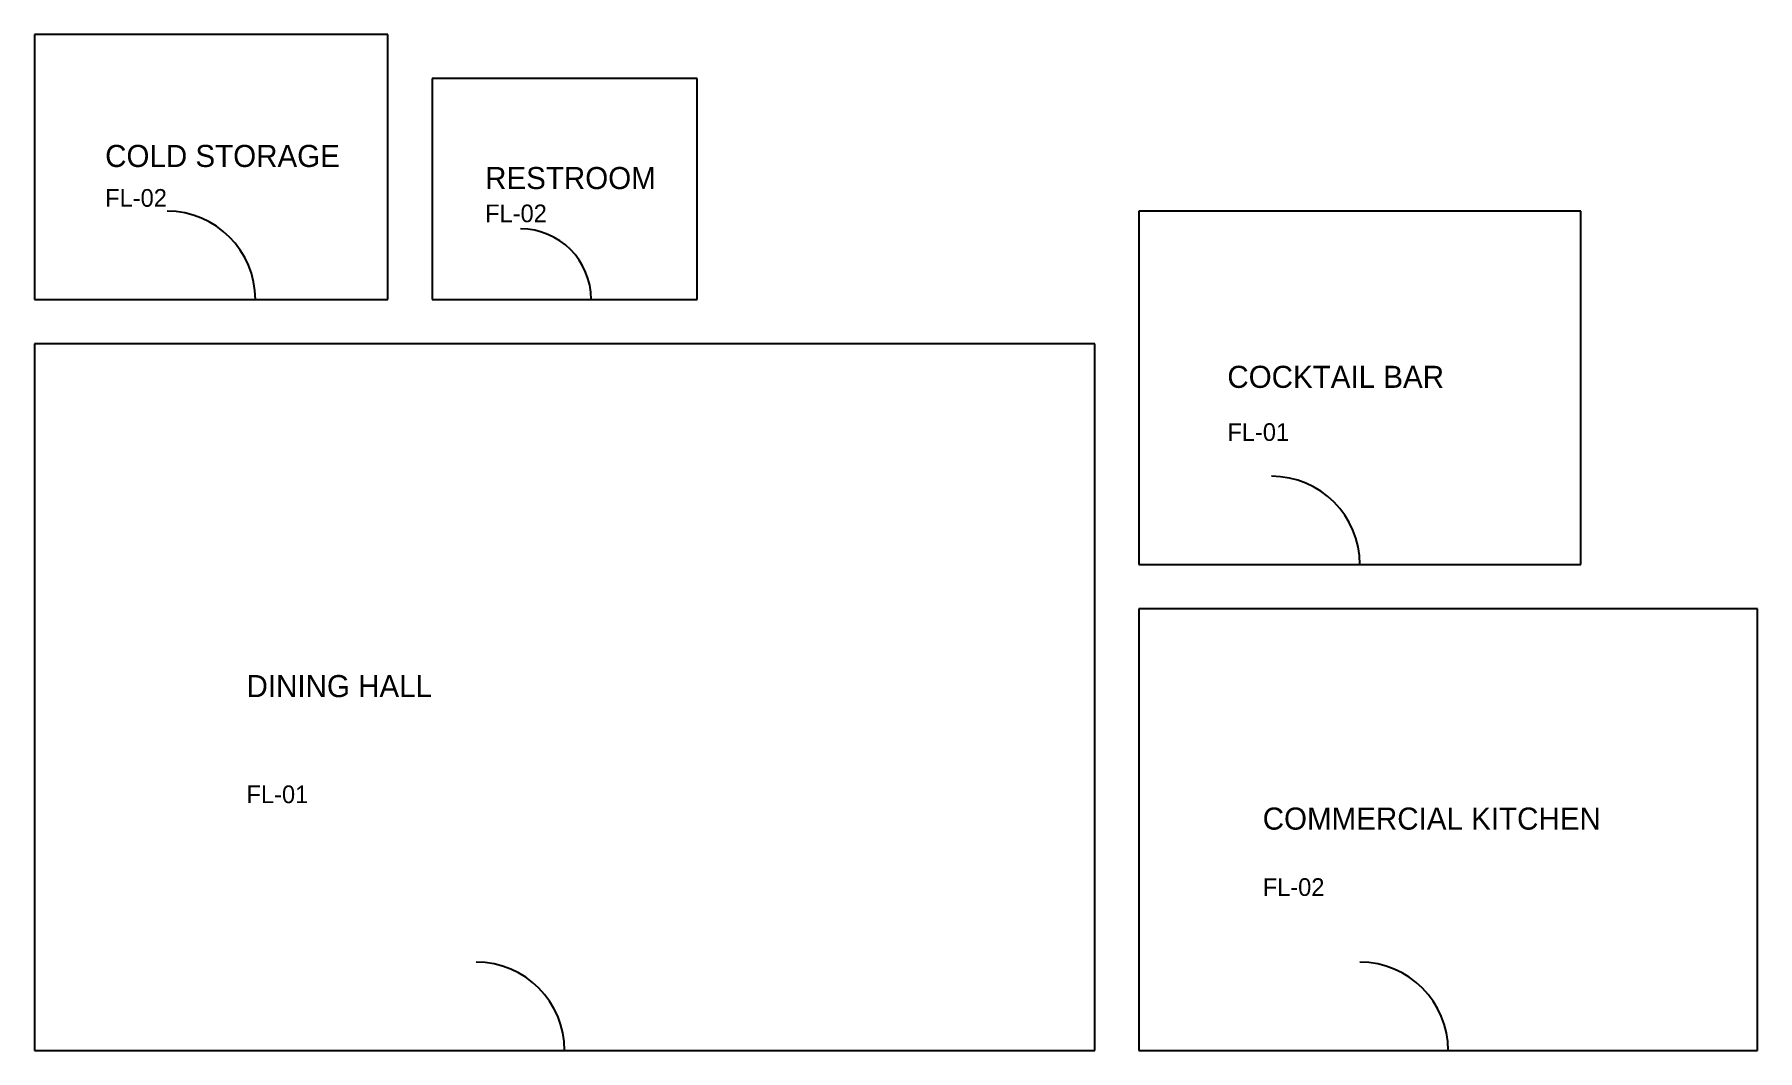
# Model space of a CAD drawing. Header units: millimetres. Extents: x 0 to 19500, y 0 to 11500.
import ezdxf

# ---------------------------------------------------------------- set-up
doc = ezdxf.new("R2010")
doc.units = ezdxf.units.MM

# ---------------------------------------------------------------- blocks, each defined once
blk = doc.blocks.new('MAIN_ENTRY_DOOR_1000')
blk.add_line((0, 0), (1000, 0))
blk.add_arc((0, 0), 1000, 0, 90)
blk = doc.blocks.new('KITCHEN_SWING_DOOR_1000')
blk.add_line((0, 0), (1000, 0))
blk.add_arc((0, 0), 1000, 0, 90)
blk = doc.blocks.new('RESTROOM_DOOR_800')
blk.add_line((0, 0), (800, 0))
blk.add_arc((0, 0), 800, 0, 90)

msp = doc.modelspace()

# ---------------------------------------------------------------- linework, layer by layer
at = {"layer": 'CAFE_INTERIOR_WALLS'}
for p, q in [((4000, 11500), (0, 11500)), ((0, 11500), (0, 8500)), ((4000, 8500), (4000, 11500)), ((7500, 11000), (4500, 11000)), ((4500, 11000), (4500, 8500)), ((7500, 8500), (7500, 11000)), ((17500, 9500), (12500, 9500)), ((12500, 9500), (12500, 5500)), ((17500, 5500), (17500, 9500)), ((0, 8500), (4000, 8500)), ((4500, 8500), (7500, 8500)), ((12000, 8000), (0, 8000)), ((0, 8000), (0, 0)), ((12000, 0), (12000, 8000)), ((12500, 5500), (17500, 5500)), ((19500, 5000), (12500, 5000)), ((12500, 5000), (12500, 0)), ((19500, 0), (19500, 5000)), ((0, 0), (12000, 0)), ((12500, 0), (19500, 0))]:
    msp.add_line(p, q, dxfattribs=at)

# ---------------------------------------------------------------- block references
at = {"layer": 'CAFE_SWING_DOORS'}
for name, p in [('KITCHEN_SWING_DOOR_1000', (1500, 8500)), ('RESTROOM_DOOR_800', (5500, 8500)), ('KITCHEN_SWING_DOOR_1000', (14000, 5500)), ('MAIN_ENTRY_DOOR_1000', (5000, 0)), ('KITCHEN_SWING_DOOR_1000', (15000, 0))]:
    msp.add_blockref(name, p, dxfattribs=at)

# ---------------------------------------------------------------- texts
at = {"layer": 'RESTO_FLOOR_FINISH'}
for s, p in [('FL-02', (800, 9550)), ('FL-02', (5100, 9375)), ('FL-01', (13500, 6900)), ('FL-01', (2400, 2800)), ('FL-02', (13900, 1750))]:
    msp.add_text(s, height=200, dxfattribs=at).set_placement(p)
at = {"layer": 'TEXT_ANNOTATION'}
for s, p in [('COLD STORAGE', (800, 10000)), ('RESTROOM', (5100, 9750)), ('COCKTAIL BAR', (13500, 7500)), ('DINING HALL', (2400, 4000)), ('COMMERCIAL KITCHEN', (13900, 2500))]:
    msp.add_text(s, height=250, dxfattribs=at).set_placement(p)

doc.saveas('drawing.dxf')
